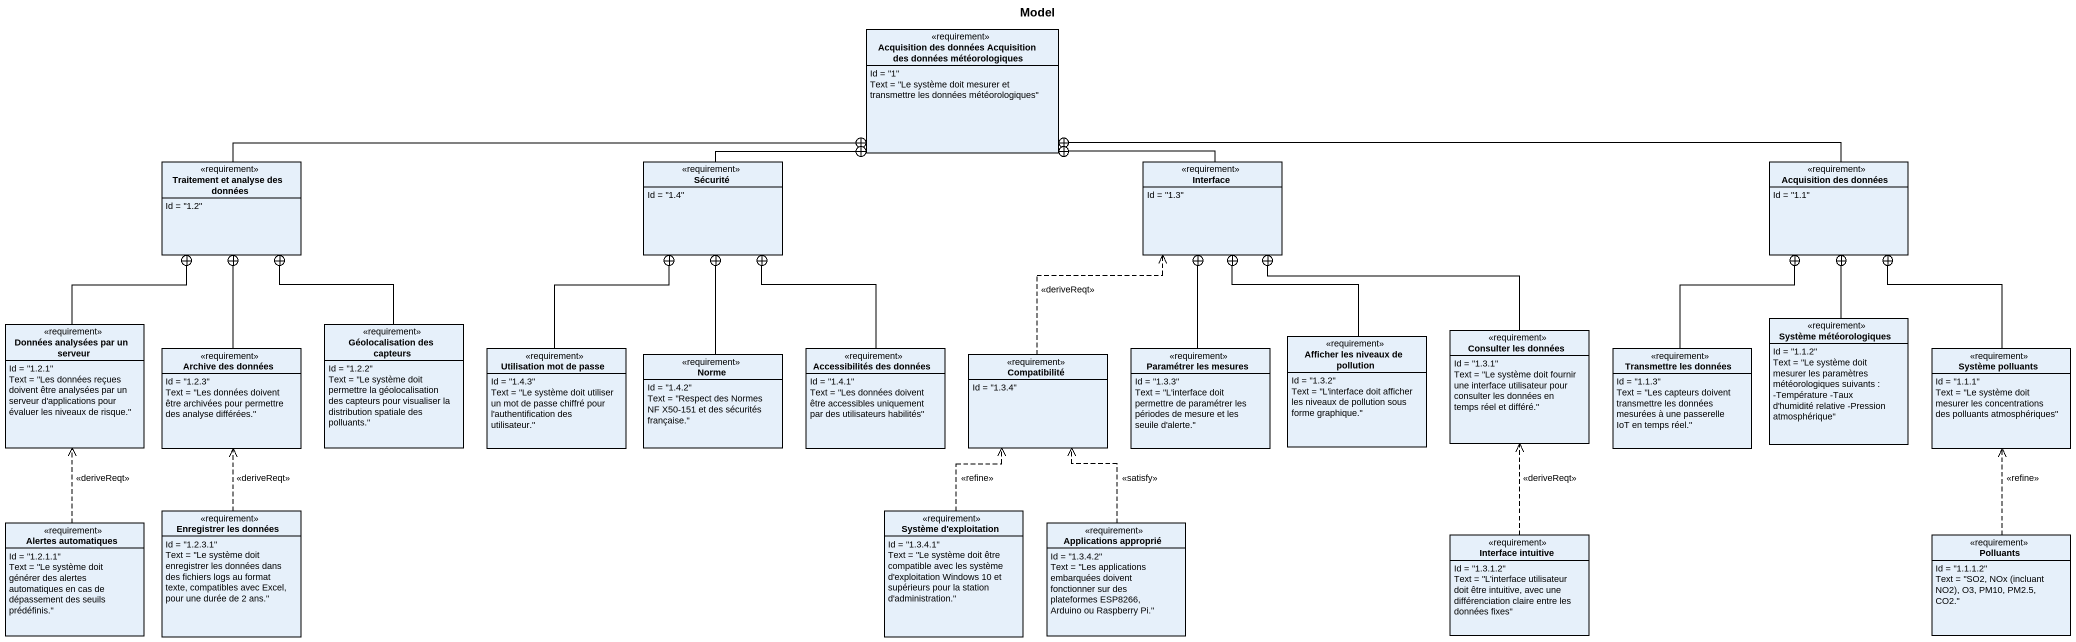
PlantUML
@startuml
title Model
hide circle
hide empty members
class "Acquisition des données Acquisition des données météorologiques" as Acquisition_des_données <<requirement>> {
  Id = "1"
  Text = "Le système doit mesurer et transmettre les données météorologiques"
}
class "Traitement et analyse des données" as Traitement_et_analyse_des <<requirement>> {
  Id = "1.2"
}
class Sécurité <<requirement>> {
  Id = "1.4"
}
class "Interface" as Interface_ <<requirement>> {
  Id = "1.3"
}
class "Acquisition des données" as Acquisition_des_données_2 <<requirement>> {
  Id = "1.1"
}
class "Données analysées par un serveur" as Données_analysées_par_un <<requirement>> {
  Id = "1.2.1"
  Text = "Les données reçues doivent être analysées par un serveur d'applications pour évaluer les niveaux de risque."
}
class "Archive des données" as Archive_des_données <<requirement>> {
  Id = "1.2.3"
  Text = "Les données doivent être archivées pour permettre des analyse différées."
}
class "Géolocalisation des capteurs" as Géolocalisation_des_capteurs <<requirement>> {
  Id = "1.2.2"
  Text = "Le système doit permettre la géolocalisation des capteurs pour visualiser la distribution spatiale des polluants."
}
class "Utilisation mot de passe" as Utilisation_mot_de_passe <<requirement>> {
  Id = "1.4.3"
  Text = "Le système doit utiliser un mot de passe chiffré pour l'authentification des utilisateur."
}
class "Accessibilités des données" as Accessibilités_des_données <<requirement>> {
  Id = "1.4.1"
  Text = "Les données doivent être accessibles uniquement par des utilisateurs habilités"
}
class "Paramétrer les mesures" as Paramétrer_les_mesures <<requirement>> {
  Id = "1.3.3"
  Text = "L'interface doit permettre de paramétrer les périodes de mesure et les seuile d'alerte."
}
class "Afficher les niveaux de pollution" as Afficher_les_niveaux_de <<requirement>> {
  Id = "1.3.2"
  Text = "L'interface doit afficher les niveaux de pollution sous forme graphique."
}
class "Consulter les données" as Consulter_les_données <<requirement>> {
  Id = "1.3.1"
  Text = "Le système doit fournir une interface utilisateur pour consulter les données en temps réel et différé."
}
class "Transmettre les données" as Transmettre_les_données <<requirement>> {
  Id = "1.1.3"
  Text = "Les capteurs doivent transmettre les données mesurées à une passerelle IoT en temps réel."
}
class "Système météorologiques" as Système_météorologiques <<requirement>> {
  Id = "1.1.2"
  Text = "Le système doit mesurer les paramètres météorologiques suivants : -Température -Taux d'humidité relative -Pression atmosphérique"
}
class "Système polluants" as Système_polluants <<requirement>> {
  Id = "1.1.1"
  Text = "Le système doit mesurer les concentrations des polluants atmosphériques"
}
class Norme <<requirement>> {
  Id = "1.4.2"
  Text = "Respect des Normes NF X50-151 et des sécurités française."
}
class Compatibilité <<requirement>> {
  Id = "1.3.4"
}
class "Alertes automatiques" as Alertes_automatiques <<requirement>> {
  Id = "1.2.1.1"
  Text = "Le système doit générer des alertes automatiques en cas de dépassement des seuils prédéfinis."
}
class "Enregistrer les données" as Enregistrer_les_données <<requirement>> {
  Id = "1.2.3.1"
  Text = "Le système doit enregistrer les données dans des fichiers logs au format texte, compatibles avec Excel, pour une durée de 2 ans."
}
class "Système d'exploitation" as Système_d_exploitation <<requirement>> {
  Id = "1.3.4.1"
  Text = "Le système doit être compatible avec les système d'exploitation Windows 10 et supérieurs pour la station d'administration."
}
class "Applications approprié" as Applications_approprié <<requirement>> {
  Id = "1.3.4.2"
  Text = "Les applications embarquées doivent fonctionner sur des plateformes ESP8266, Arduino ou Raspberry Pi."
}
class "Interface intuitive" as Interface_intuitive <<requirement>> {
  Id = "1.3.1.2"
  Text = "L'interface utilisateur doit être intuitive, avec une différenciation claire entre les données fixes"
}
class Polluants <<requirement>> {
  Id = "1.1.1.2"
  {field} Text = "SO2, NOx (incluant NO2), O3, PM10, PM2.5, CO2."
}
Traitement_et_analyse_des -right-+ Acquisition_des_données
Sécurité -right-+ Acquisition_des_données
Interface_ -left-+ Acquisition_des_données
Acquisition_des_données_2 -left-+ Acquisition_des_données
Données_analysées_par_un -up-+ Traitement_et_analyse_des
Archive_des_données -up-+ Traitement_et_analyse_des
Géolocalisation_des_capteurs -up-+ Traitement_et_analyse_des
Utilisation_mot_de_passe -up-+ Sécurité
Accessibilités_des_données -up-+ Sécurité
Paramétrer_les_mesures -up-+ Interface_
Afficher_les_niveaux_de -up-+ Interface_
Consulter_les_données -left-+ Interface_
Transmettre_les_données -up-+ Acquisition_des_données_2
Système_météorologiques -up-+ Acquisition_des_données_2
Système_polluants -up-+ Acquisition_des_données_2
Norme -up-+ Sécurité
Compatibilité .up.> Interface_ : <<deriveReqt>>
Alertes_automatiques .up.> Données_analysées_par_un : <<deriveReqt>>
Enregistrer_les_données .up.> Archive_des_données : <<deriveReqt>>
Système_d_exploitation .up.> Compatibilité : <<refine>>
Applications_approprié .up.> Compatibilité : <<satisfy>>
Interface_intuitive .up.> Consulter_les_données : <<deriveReqt>>
Polluants .up.> Système_polluants : <<refine>>
@enduml
